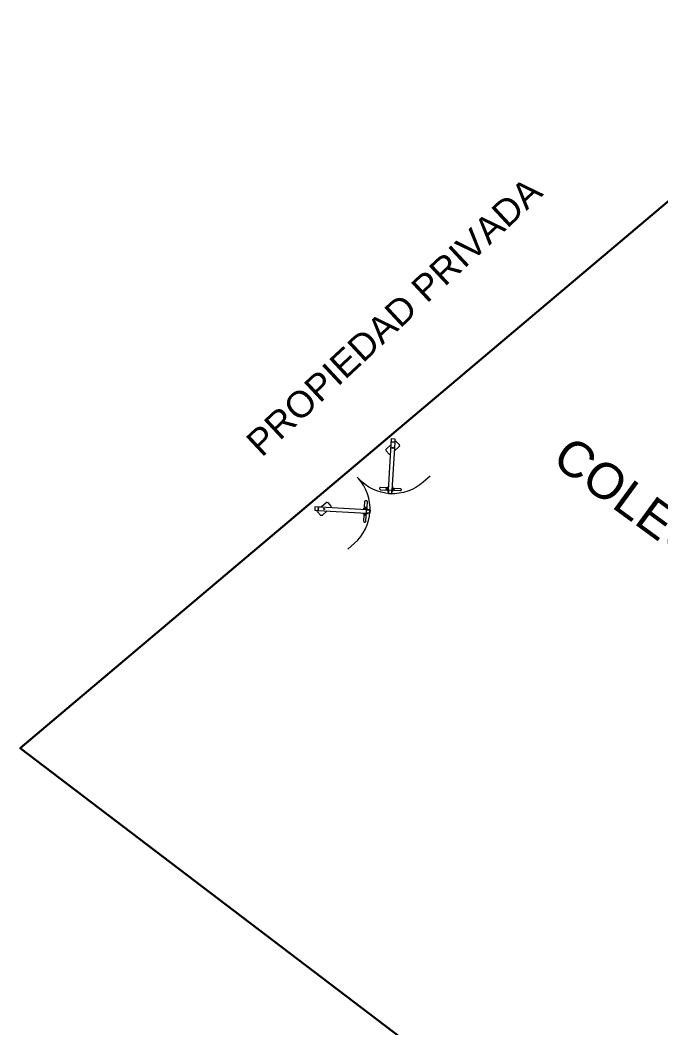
# Model space of a CAD drawing. Header units: metres. Extents: x 643921 to 644430, y 8487964 to 8488110.
# Drawn here: x 644179.15 to 644203.6, y 8488062.14 to 8488100.62 of the extents above; entities that cross this region are included whole.
import ezdxf

# ---------------------------------------------------------------- set-up
doc = ezdxf.new("R2010")
doc.units = ezdxf.units.M
doc.header["$MEASUREMENT"] = 0
doc.layers.add('Planta', color=251, linetype='Continuous')
for name, color, linetype, lineweight in [('PUERTAS - PETER', 7, 'Continuous', 9), ('texto', 7, 'Continuous', 5), ('TEXTOS-SUBTITULO', 26, 'Continuous', 30), ('VEREDA', 253, 'Continuous', 0)]:
    doc.layers.add(name, color=color, linetype=linetype, lineweight=lineweight)
doc.styles.add('PDF Arial', font='arial.ttf')
doc.styles.add('style4', font='arial.ttf')

# ---------------------------------------------------------------- blocks, each defined once
blk = doc.blocks.new('P')
at = {"layer": 'PUERTAS - PETER', "color": 2, "elevation": -4.628}
for points in [[(1054.616, 16.141), (1054.616, 15.982, 0.414214), (1055.414, 15.184), (1055.444, 15.184)], [(1055.354, 15.964), (1055.354, 16.082, -0.414214), (1055.374, 16.102), (1055.454, 16.102, -0.380926), (1055.474, 16.084, -0.380926)], [(1055.474, 15.999), (1055.474, 15.882, -0.414214), (1055.454, 15.862), (1055.374, 15.862, -0.380926), (1055.354, 15.88)], [(1054.616, 14.227), (1054.616, 14.386, -0.414214), (1055.414, 15.184), (1055.444, 15.184)], [(1055.474, 14.369), (1055.474, 14.486, 0.414214), (1055.454, 14.506), (1055.374, 14.506, 0.380926), (1055.354, 14.488)], [(1055.354, 14.404), (1055.354, 14.287, 0.414214), (1055.374, 14.267), (1055.454, 14.267, 0.380926), (1055.474, 14.284, 0.380926)]]:
    blk.add_lwpolyline(points, format="xyb", dxfattribs=at)
at = {"layer": 'PUERTAS - PETER', "color": 4, "elevation": -4.628}
for points in [[(1054.871, 15.397), (1054.829, 15.439), (1054.871, 15.481), (1054.913, 15.439), (1054.871, 15.397), (1054.913, 15.439), (1055.548, 16.074), (1055.506, 16.116), (1055.463, 16.074), (1055.506, 16.031), (1055.463, 16.074), (1054.871, 15.481)], [(1054.871, 14.972), (1054.829, 14.929), (1054.871, 14.887), (1054.913, 14.929), (1054.871, 14.972), (1054.913, 14.929), (1055.548, 14.295), (1055.506, 14.252), (1055.463, 14.295), (1055.506, 14.337), (1055.463, 14.295), (1054.871, 14.887)]]:
    blk.add_lwpolyline(points, dxfattribs=at)
at = {"layer": 'PUERTAS - PETER', "color": 253, "elevation": -4.628}
for points in [[(1055.414, 15.862), (1055.414, 15.862)], [(1055.414, 14.506), (1055.414, 14.506)]]:
    blk.add_lwpolyline(points, dxfattribs=at)
at = {"layer": 'PUERTAS - PETER', "color": 2, "elevation": -4.628}
for points in [[(1054.843, 15.509), (1054.871, 15.538), (1054.801, 15.608, 0.414214), (1054.772, 15.608), (1054.772, 15.608, 0.414214), (1054.772, 15.58)], [(1054.942, 15.411), (1054.97, 15.439), (1055.04, 15.368, -0.414214), (1055.04, 15.34), (1055.04, 15.34, -0.414214), (1055.012, 15.34)], [(1054.942, 14.958), (1054.97, 14.929), (1055.04, 15, 0.414214), (1055.04, 15.028), (1055.04, 15.028, 0.414214), (1055.012, 15.028)], [(1054.843, 14.859), (1054.871, 14.831), (1054.801, 14.76, -0.414214), (1054.772, 14.76), (1054.772, 14.76, -0.414214), (1054.772, 14.788)]]:
    blk.add_lwpolyline(points, format="xyb", close=True, dxfattribs=at)
for points in [[(1054.864, 15.531), (1054.864, 15.531), (1054.878, 15.517), (1054.864, 15.502), (1054.85, 15.517), (1054.85, 15.517)], [(1054.857, 15.467), (1054.85, 15.474), (1054.906, 15.531), (1054.913, 15.524)], [(1054.899, 15.524), (1054.857, 15.481), (1054.85, 15.488), (1054.892, 15.531), (1054.899, 15.524)], [(1054.899, 15.425), (1054.906, 15.418), (1054.963, 15.474), (1054.956, 15.481)], [(1054.956, 15.467), (1054.913, 15.425), (1054.92, 15.418), (1054.963, 15.46), (1054.956, 15.467)], [(1054.963, 15.432), (1054.963, 15.432), (1054.949, 15.446), (1054.934, 15.432), (1054.949, 15.418), (1054.949, 15.418)], [(1054.857, 14.901), (1054.85, 14.894), (1054.906, 14.838), (1054.913, 14.845)], [(1054.899, 14.845), (1054.857, 14.887), (1054.85, 14.88), (1054.892, 14.838), (1054.899, 14.845)], [(1054.899, 14.943), (1054.906, 14.95), (1054.963, 14.894), (1054.956, 14.887)], [(1054.956, 14.901), (1054.913, 14.943), (1054.92, 14.95), (1054.963, 14.908), (1054.956, 14.901)], [(1054.963, 14.936), (1054.963, 14.936), (1054.949, 14.922), (1054.934, 14.936), (1054.949, 14.95), (1054.949, 14.95)], [(1054.864, 14.838), (1054.864, 14.838), (1054.878, 14.852), (1054.864, 14.866), (1054.85, 14.852), (1054.85, 14.852)]]:
    blk.add_lwpolyline(points, dxfattribs=at)
at = {"layer": 'PUERTAS - PETER', "color": 253}
for centre in [(1055.414, 15.982, -4.628), (1055.414, 14.386, -4.628)]:
    blk.add_circle(centre, 0.00997, dxfattribs=at)

msp = doc.modelspace()

# ---------------------------------------------------------------- linework, layer by layer
at = {"layer": 'TEXTOS-SUBTITULO', "color": 0}
msp.add_polyline3d([(644280.291, 8488047.509, 0), (644212.071, 8488100.619, 0), (644179.155, 8488072.817, 0), (644256.059, 8488014.299, 0), (644280.291, 8488047.509, 0)], close=True, dxfattribs=at)

# ---------------------------------------------------------------- block references
at = {"layer": 'VEREDA', "xscale": 2.198428704989506, "yscale": 2.198428704989506, "zscale": 2.198428704989506, "rotation": 131.6911494360039}
msp.add_blockref('P', (645760.223, 8486372.698, 10.175), dxfattribs=at)

# ---------------------------------------------------------------- texts
at = {"layer": 'Planta', "color": 0, "style": 'style4'}
msp.add_text('COLEGIO DE CONCRETO', height=1.35544, rotation=323.8105, dxfattribs=at).set_placement((644199.387, 8488083.72))
at = {"layer": 'texto', "insert": (644188.383, 8488083.89), "char_height": 1, "attachment_point": 7, "rotation": 43.036, "line_spacing_factor": 0.6, "style": 'PDF Arial'}
msp.add_mtext('PROPIEDAD PRIVADA', dxfattribs=at)

doc.saveas('drawing.dxf')
